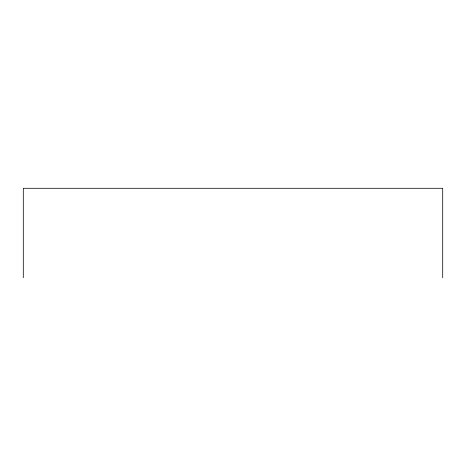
<?xml version="1.0" encoding="UTF-8"?>
<svg xmlns="http://www.w3.org/2000/svg" width="466" height="466" viewBox="0 0 466 466"><rect width="100%" height="100%" fill="white"/><g stroke="black" fill="none" stroke-linecap="round" stroke-linejoin="round"><path stroke-width="0.7" d="M442.7 277.713L442.7 188.287L23.3 188.287L23.3 277.713"/></g></svg>
